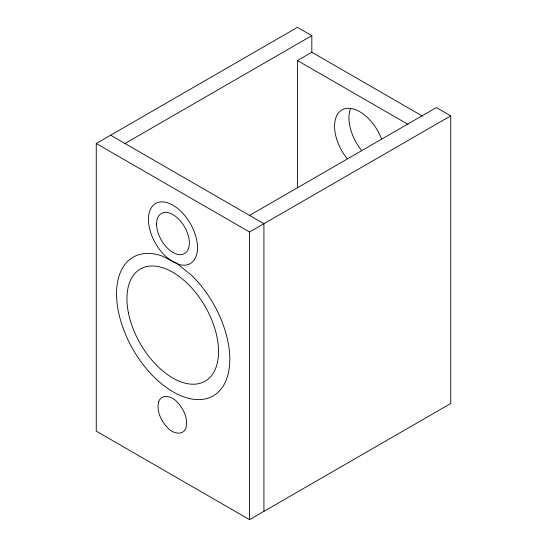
<?xml version="1.0" encoding="UTF-8"?>
<svg xmlns="http://www.w3.org/2000/svg" width="547" height="547" viewBox="0 0 547 547"><rect width="100%" height="100%" fill="white"/><g stroke="black" fill="none" stroke-linecap="round" stroke-linejoin="round"><path stroke-width="0.82" d="M249.548 215.415L436.376 107.554L450.742 115.855L450.742 403.488L249.548 519.65L96.258 431.145L96.258 143.512L297.452 27.35L311.824 35.644L311.824 52.717M124.996 143.512L311.824 35.644M297.452 187.696L297.452 60.539L311.824 52.239L422.373 116.067M96.258 143.512L249.548 232.01L450.742 115.855M297.452 60.539L408 124.36M110.624 135.212L263.921 223.716L263.921 511.356M249.548 232.01L249.548 519.65M361.526 150.336A35.569 20.533 60 0 1 350.559 108.634M347.154 158.637A35.569 20.533 60 0 1 341.943 109.94A35.569 20.533 60 0 1 381.505 138.801M158.705 401.601C156.216 411.153 161.16 421.046 167.669 427.843C172.107 433.121 182.93 436.451 185.905 428.021C188.394 418.476 183.45 408.582 176.941 401.785C172.503 396.5 161.68 393.17 158.705 401.601M178.787 264.413L172.428 261.541L166.097 256.762A34.687 20.027 60 0 1 153.194 205.371A34.687 20.027 60 0 1 193.364 229.59A34.687 20.027 60 0 1 178.787 264.413M176.626 263.264L161.885 255.941A80.074 46.235 60 0 0 124.894 332.822A80.074 46.235 60 0 0 217.487 392.814A80.074 46.235 60 0 0 191.135 274.902L176.626 263.264M156.586 224.085A23.172 13.374 60 0 0 181.16 254.656A23.172 13.374 60 0 0 181.16 221.884A23.172 13.374 60 0 0 156.586 224.085M128.429 312.884A64.765 37.394 60 0 0 204.913 381.314A64.765 37.394 60 0 0 184.872 281.124A64.765 37.394 60 0 0 128.429 312.884"/></g></svg>
